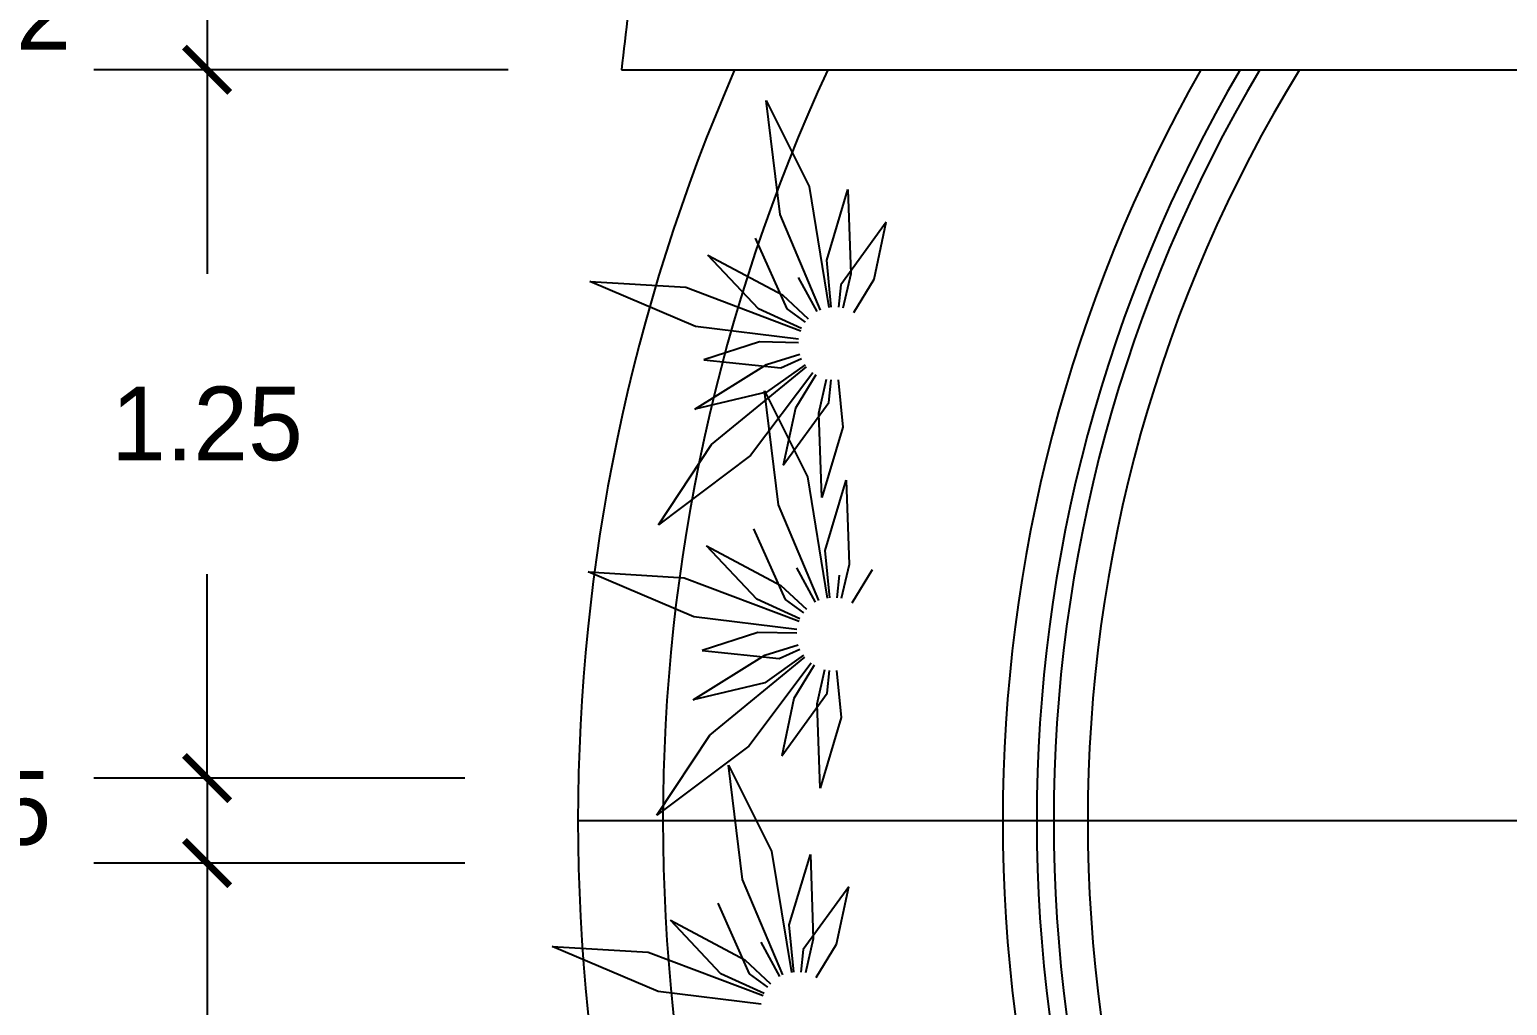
# Model space of a CAD drawing. Header units: millimetres. Extents: x 223 to 336, y 70 to 139.
# Drawn here: x 303.108 to 305.718, y 104.138 to 105.86 of the extents above; entities that cross this region are included whole.
import ezdxf

# ---------------------------------------------------------------- set-up
doc = ezdxf.new("R2010")
doc.units = ezdxf.units.MM
doc.layers.add('COTAS', color=3, linetype='Continuous', lineweight=9)
for name, color, linetype in [('MUROS', 5, 'Continuous'), ('MUROS-BAJOS', 40, 'Continuous'), ('pisos', 8, 'Continuous'), ('PLANTAS', 3, 'Continuous')]:
    doc.layers.add(name, color=color, linetype=linetype)
doc.layers.add('VENTANAS', color=250, linetype='Continuous', plot=False)
doc.dimstyles.new('ISO-25', dxfattribs={"dimtxt": 0.13, "dimasz": 0.08, "dimexe": 0.2, "dimexo": 0.2, "dimgap": 0.2, "dimtad": 0, "dimtih": 1, "dimtoh": 1, "dimdec": 3, "dimdsep": 46, "dimtxsty": 'Standard', "dimblk": 'ARCHTICK', "dimcen": 3, "dimadec": 0, "dimazin": 0, "dimtfac": 1, "dimtdec": 3, "dimtmove": 0, "dimatfit": 3, "dimldrblk": 'ARCHTICK', "dimfxl": 1, "dimarcsym": 0})

# ---------------------------------------------------------------- blocks, each defined once
blk = doc.blocks.new('_ARCHTICK')
at = {"color": 0, "linetype": 'ByBlock', "const_width": 0.15}
blk.add_lwpolyline([(-0.5, -0.5), (0.5, 0.5)], dxfattribs=at)
blk = doc.blocks.new('*D111')
at = {"layer": 'COTAS', "color": 0, "lineweight": -2, "ltscale": 0.05, "transparency": 16777216}
for p, q in [((303.4218, 105.9892), (303.4218, 106.0692)), ((303.9783, 105.9892), (303.2218, 105.9892)), ((303.4218, 105.9892), (303.4218, 105.7892)), ((303.4218, 105.9892), (303.4218, 105.7892)), ((303.9533, 105.7892), (303.2218, 105.7892)), ((303.4218, 105.7892), (303.4218, 105.7092))]:
    blk.add_line(p, q, dxfattribs=at)
at = {"layer": 'Defpoints', "color": 0, "ltscale": 0.05, "transparency": 16777216}
for p in [(304.1783, 105.9892), (303.4218, 105.7892), (304.1533, 105.7892)]:
    blk.add_point(p, dxfattribs=at)
at = {"layer": 'COTAS', "color": 0, "lineweight": -2, "ltscale": 0.05, "transparency": 16777216, "xscale": 0.08, "yscale": 0.08, "zscale": 0.08}
for p, rotation in [((303.4218, 105.9892), 270), ((303.4218, 105.7892), 90)]:
    blk.add_blockref('_ARCHTICK', p, dxfattribs=dict(at, rotation=rotation))
at = {"layer": 'COTAS', "color": 0, "ltscale": 0.05, "transparency": 16777216, "insert": (303.0607, 105.8889), "char_height": 0.13, "attachment_point": 5}
blk.add_mtext('0.2', dxfattribs=at)
blk = doc.blocks.new('*D112')
at = {"layer": 'COTAS', "color": 0, "lineweight": -2, "ltscale": 0.05, "transparency": 16777216}
for p, q in [((303.9533, 105.7892), (303.2218, 105.7892)), ((303.4218, 105.7892), (303.4218, 105.4292)), ((303.4218, 104.5392), (303.4218, 104.8992)), ((303.8769, 104.5392), (303.2218, 104.5392))]:
    blk.add_line(p, q, dxfattribs=at)
at = {"layer": 'Defpoints', "color": 0, "ltscale": 0.05, "transparency": 16777216}
for p in [(304.1533, 105.7892), (303.4218, 104.5392), (304.0769, 104.5392)]:
    blk.add_point(p, dxfattribs=at)
at = {"layer": 'COTAS', "color": 0, "lineweight": -2, "ltscale": 0.05, "transparency": 16777216, "xscale": 0.08, "yscale": 0.08, "zscale": 0.08}
for p, rotation in [((303.4218, 105.7892), 90), ((303.4218, 104.5392), 270)]:
    blk.add_blockref('_ARCHTICK', p, dxfattribs=dict(at, rotation=rotation))
at = {"layer": 'COTAS', "color": 0, "ltscale": 0.05, "transparency": 16777216, "insert": (303.4218, 105.1642), "char_height": 0.13, "attachment_point": 5}
blk.add_mtext('1.25', dxfattribs=at)
blk = doc.blocks.new('*D113')
at = {"layer": 'COTAS', "color": 0, "lineweight": -2, "ltscale": 0.05, "transparency": 16777216}
for p, q in [((303.4218, 104.5392), (303.4218, 104.6192)), ((303.8769, 104.5392), (303.2218, 104.5392)), ((303.4218, 104.5392), (303.4218, 104.3892)), ((303.4218, 104.5392), (303.4218, 104.3892)), ((303.8769, 104.3892), (303.2218, 104.3892)), ((303.4218, 104.3892), (303.4218, 104.3092))]:
    blk.add_line(p, q, dxfattribs=at)
at = {"layer": 'Defpoints', "color": 0, "ltscale": 0.05, "transparency": 16777216}
for p in [(304.0769, 104.5392), (303.4218, 104.3892), (304.0769, 104.3892)]:
    blk.add_point(p, dxfattribs=at)
at = {"layer": 'COTAS', "color": 0, "lineweight": -2, "ltscale": 0.05, "transparency": 16777216, "xscale": 0.08, "yscale": 0.08, "zscale": 0.08}
for p, rotation in [((303.4218, 104.5392), 270), ((303.4218, 104.3892), 90)]:
    blk.add_blockref('_ARCHTICK', p, dxfattribs=dict(at, rotation=rotation))
at = {"layer": 'COTAS', "color": 0, "ltscale": 0.05, "transparency": 16777216, "insert": (302.9776, 104.4856), "char_height": 0.13, "attachment_point": 5}
blk.add_mtext('0.15', dxfattribs=at)
blk = doc.blocks.new('*D114')
at = {"layer": 'COTAS', "color": 0, "lineweight": -2, "ltscale": 0.05, "transparency": 16777216}
for p, q in [((303.8769, 104.3892), (303.2218, 104.3892)), ((303.4218, 104.3892), (303.4218, 104.0292)), ((303.4218, 103.1392), (303.4218, 103.4992)), ((303.9533, 103.1392), (303.2218, 103.1392))]:
    blk.add_line(p, q, dxfattribs=at)
at = {"layer": 'Defpoints', "color": 0, "ltscale": 0.05, "transparency": 16777216}
for p in [(304.0769, 104.3892), (303.4218, 103.1392), (304.1533, 103.1392)]:
    blk.add_point(p, dxfattribs=at)
at = {"layer": 'COTAS', "color": 0, "lineweight": -2, "ltscale": 0.05, "transparency": 16777216, "xscale": 0.08, "yscale": 0.08, "zscale": 0.08}
for p, rotation in [((303.4218, 104.3892), 90), ((303.4218, 103.1392), 270)]:
    blk.add_blockref('_ARCHTICK', p, dxfattribs=dict(at, rotation=rotation))
at = {"layer": 'COTAS', "color": 0, "ltscale": 0.05, "transparency": 16777216, "insert": (303.4218, 103.7642), "char_height": 0.13, "attachment_point": 5}
blk.add_mtext('1.25', dxfattribs=at)

msp = doc.modelspace()

# ---------------------------------------------------------------- linework, layer by layer
at = {"layer": 'MUROS'}
msp.add_line((304.15328, 105.7892), (308.42665, 105.78969), dxfattribs=at)
at = {"layer": 'MUROS', "ltscale": 0.05}
msp.add_arc((315.57118, 104.4642), 11.49453, 172.375988, 173.380674, dxfattribs=at)
at = {"layer": 'MUROS-BAJOS'}
for centre, radius, start, end in [((307.38826, 104.46423), 3.3116, 156.41514, 203.58486), ((307.38826, 104.46423), 3.1616, 155.22252, 204.77661), ((307.51058, 104.46461), 2.68395, 150.42589, 209.58837), ((307.51058, 104.46461), 2.53395, 148.48151, 211.5326)]:
    msp.add_arc(centre, radius, start, end, dxfattribs=at)
at = {"layer": 'pisos', "color": 6, "ltscale": 0.05}
msp.add_line((304.07665, 104.46423), (322.38489, 104.46423), dxfattribs=at)
at = {"layer": 'PLANTAS'}
for p, q in [((304.40896, 105.73532), (304.48459, 105.58349)), ((304.43336, 105.5339), (304.40896, 105.73532)), ((304.48459, 105.58349), (304.51967, 105.3695)), ((304.51596, 105.45344), (304.55321, 105.5778)), ((304.55321, 105.5778), (304.55834, 105.42897)), ((304.50494, 105.36523), (304.43336, 105.5339)), ((304.62092, 105.52058), (304.54058, 105.40994)), ((304.59934, 105.41973), (304.62092, 105.52058)), ((304.38965, 105.49195), (304.44529, 105.36706)), ((304.30624, 105.46191), (304.4377, 105.39195)), ((304.39532, 105.36748), (304.30624, 105.46191)), ((304.52395, 105.37005), (304.51596, 105.45344)), ((304.28433, 105.33618), (304.0977, 105.41576)), ((304.0977, 105.41576), (304.26701, 105.40534)), ((304.49921, 105.36246), (304.4662, 105.42284)), ((304.54058, 105.40994), (304.53655, 105.37002)), ((304.55834, 105.42897), (304.5445, 105.36871)), ((304.56356, 105.36096), (304.59934, 105.41973)), ((304.26701, 105.40534), (304.46986, 105.32872)), ((304.4377, 105.39195), (304.48296, 105.34983)), ((304.47152, 105.3327), (304.39532, 105.36748)), ((304.44529, 105.36706), (304.47785, 105.3436)), ((304.46619, 105.31383), (304.28433, 105.33618)), ((304.39693, 105.30908), (304.29881, 105.27734)), ((304.46573, 105.30748), (304.39693, 105.30908)), ((304.40944, 105.26896), (304.46854, 105.28709)), ((304.43479, 105.26309), (304.47138, 105.27956)), ((304.28311, 105.19009), (304.40944, 105.26896)), ((304.29881, 105.27734), (304.43479, 105.26309)), ((304.3125, 105.12783), (304.48028, 105.2652)), ((304.49134, 105.25457), (304.38105, 105.10825)), ((304.47766, 105.26863), (304.40944, 105.22002)), ((304.4966, 105.251), (304.46082, 105.19222)), ((304.50182, 105.18299), (304.51567, 105.24324)), ((304.51958, 105.20201), (304.52361, 105.24193)), ((304.53621, 105.2419), (304.5442, 105.15852)), ((304.40944, 105.22002), (304.28311, 105.19009)), ((304.43048, 105.02122), (304.40608, 105.22264)), ((304.40608, 105.22264), (304.48171, 105.07081)), ((304.43924, 105.09138), (304.51958, 105.20201)), ((304.46082, 105.19222), (304.43924, 105.09138)), ((304.50695, 105.03416), (304.50182, 105.18299)), ((304.5442, 105.15852), (304.50695, 105.03416)), ((304.21882, 104.98641), (304.3125, 105.12783)), ((304.38105, 105.10825), (304.21882, 104.98641)), ((304.48171, 105.07081), (304.51679, 104.85682)), ((304.51308, 104.94076), (304.55032, 105.06512)), ((304.55032, 105.06512), (304.55546, 104.91629)), ((304.50205, 104.85255), (304.43048, 105.02122)), ((304.38677, 104.97927), (304.44241, 104.85438)), ((304.39244, 104.8548), (304.30336, 104.94923)), ((304.30336, 104.94923), (304.43482, 104.87927)), ((304.52106, 104.85737), (304.51308, 104.94076)), ((304.55546, 104.91629), (304.54161, 104.85603)), ((304.09482, 104.90308), (304.26412, 104.89266)), ((304.28145, 104.8235), (304.09482, 104.90308)), ((304.26412, 104.89266), (304.46698, 104.81604)), ((304.49632, 104.84978), (304.46332, 104.91016)), ((304.5377, 104.89726), (304.53367, 104.85734)), ((304.56067, 104.84828), (304.59646, 104.90705)), ((304.43482, 104.87927), (304.48008, 104.83715)), ((304.46864, 104.82002), (304.39244, 104.8548)), ((304.44241, 104.85438), (304.47497, 104.83092)), ((304.46331, 104.80115), (304.28145, 104.8235)), ((304.39405, 104.7964), (304.29593, 104.76466)), ((304.46285, 104.7948), (304.39405, 104.7964)), ((304.29593, 104.76466), (304.43191, 104.75041)), ((304.40655, 104.75628), (304.46566, 104.77441)), ((304.43191, 104.75041), (304.4685, 104.76688)), ((304.28023, 104.67741), (304.40655, 104.75628)), ((304.30961, 104.61515), (304.47739, 104.75252)), ((304.48845, 104.7419), (304.37817, 104.59557)), ((304.47477, 104.75595), (304.40655, 104.70734)), ((304.49372, 104.73832), (304.45793, 104.67954)), ((304.40655, 104.70734), (304.28023, 104.67741)), ((304.49894, 104.67031), (304.51278, 104.73056)), ((304.5167, 104.68933), (304.52073, 104.72926)), ((304.53333, 104.72922), (304.54131, 104.64584)), ((304.43636, 104.5787), (304.5167, 104.68933)), ((304.45793, 104.67954), (304.43636, 104.5787)), ((304.50407, 104.52148), (304.49894, 104.67031)), ((304.54131, 104.64584), (304.50407, 104.52148)), ((304.21594, 104.47373), (304.30961, 104.61515)), ((304.37817, 104.59557), (304.21594, 104.47373)), ((304.36707, 104.36042), (304.34267, 104.56183)), ((304.34267, 104.56183), (304.4183, 104.41)), ((304.4183, 104.41), (304.45338, 104.19601)), ((304.44968, 104.27995), (304.48692, 104.40431)), ((304.48692, 104.40431), (304.49205, 104.25548)), ((304.43865, 104.19175), (304.36707, 104.36042)), ((304.55463, 104.34709), (304.47429, 104.23646)), ((304.53306, 104.24625), (304.55463, 104.34709)), ((304.32336, 104.31846), (304.379, 104.19357)), ((304.32903, 104.194), (304.23995, 104.28843)), ((304.23995, 104.28843), (304.37141, 104.21846)), ((304.45766, 104.19657), (304.44968, 104.27995)), ((304.03141, 104.24227), (304.20072, 104.23185)), ((304.21804, 104.16269), (304.03141, 104.24227)), ((304.43292, 104.18897), (304.39991, 104.24935)), ((304.47429, 104.23646), (304.47026, 104.19653)), ((304.49205, 104.25548), (304.47821, 104.19522)), ((304.49727, 104.18747), (304.53306, 104.24625)), ((304.20072, 104.23185), (304.40358, 104.15523)), ((304.37141, 104.21846), (304.41667, 104.17634)), ((304.40523, 104.15922), (304.32903, 104.194)), ((304.379, 104.19357), (304.41156, 104.17012)), ((304.3999, 104.14034), (304.21804, 104.16269))]:
    msp.add_line(p, q, dxfattribs=at)
at = {"layer": 'VENTANAS', "ltscale": 0.05}
for radius, start, end in [(2.62395, 149.67818, 210.33479), (2.59395, 149.28975, 210.72319)]:
    msp.add_arc((307.51058, 104.46461), radius, start, end, dxfattribs=at)

# ---------------------------------------------------------------- dimensions: what is measured, and where the dimension line sits
at = {"layer": 'COTAS', "ltscale": 0.05}
for base, p1, p2, picture, middle in [((303.42182, 105.7892), (304.17826, 105.9892), (304.15328, 105.7892), '*D111', (303.06066, 105.88888)), ((303.42182, 104.3892), (304.0769, 104.5392), (304.0769, 104.3892), '*D113', (302.97759, 104.48562))]:
    dim = msp.add_linear_dim(base=base, p1=p1, p2=p2, angle=90, dimstyle='ISO-25', override={"dimscale": 1, "dimtmove": 1}, dxfattribs=at)
    dim.commit()
    dim.dimension.update_dxf_attribs({"geometry": picture, "text_midpoint": middle, "dimtype": 160})
for base, p1, p2, picture, middle in [((303.42182, 104.5392), (304.15328, 105.7892), (304.0769, 104.5392), '*D112', (303.42182, 105.1642)), ((303.42182, 103.1392), (304.0769, 104.3892), (304.15328, 103.1392), '*D114', (303.42182, 103.7642))]:
    dim = msp.add_linear_dim(base=base, p1=p1, p2=p2, angle=90, dimstyle='ISO-25', override={"dimscale": 1, "dimtmove": 1}, dxfattribs=at)
    dim.commit()
    dim.dimension.update_dxf_attribs({"geometry": picture, "text_midpoint": middle})

doc.saveas('drawing.dxf')
